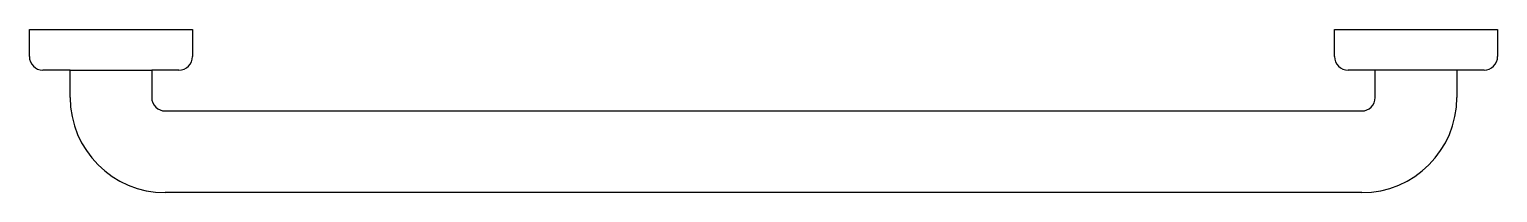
# Model space of a CAD drawing. Header units: millimetres. Extents: x -2997.944 to -2997.674, y 2922.129 to 2922.159.
import ezdxf

# ---------------------------------------------------------------- set-up
doc = ezdxf.new("R2010")
doc.units = ezdxf.units.MM
doc.header["$LTSCALE"] = 10
doc.layers.add('banheiro_acessórios', color=2, linetype='Continuous')

msp = doc.modelspace()

# ---------------------------------------------------------------- linework, layer by layer
at = {"layer": 'banheiro_acessórios'}
for p, q in [((-2997.94426, 2922.1536), (-2997.94426, 2922.1586)), ((-2997.94426, 2922.1586), (-2997.91426, 2922.1586)), ((-2997.91426, 2922.1586), (-2997.91426, 2922.1536)), ((-2997.70426, 2922.1536), (-2997.70426, 2922.1586)), ((-2997.70426, 2922.1586), (-2997.67426, 2922.1586)), ((-2997.67426, 2922.1586), (-2997.67426, 2922.1536)), ((-2997.93676, 2922.1511), (-2997.94176, 2922.1511)), ((-2997.93676, 2922.1511), (-2997.92176, 2922.1511)), ((-2997.93676, 2922.1461), (-2997.93676, 2922.1511)), ((-2997.91676, 2922.1511), (-2997.92176, 2922.1511)), ((-2997.92176, 2922.1511), (-2997.92176, 2922.1461)), ((-2997.69676, 2922.1511), (-2997.70176, 2922.1511)), ((-2997.68176, 2922.1511), (-2997.69676, 2922.1511)), ((-2997.69676, 2922.1461), (-2997.69676, 2922.1511)), ((-2997.67676, 2922.1511), (-2997.68176, 2922.1511)), ((-2997.68176, 2922.1511), (-2997.68176, 2922.1461)), ((-2997.91926, 2922.1436), (-2997.69926, 2922.1436)), ((-2997.69926, 2922.1286), (-2997.91926, 2922.1286))]:
    msp.add_line(p, q, dxfattribs=at)
for centre, radius, start, end in [((-2997.94176, 2922.1536), 0.0025, 180, 270), ((-2997.91676, 2922.1536), 0.0025, 270, 0), ((-2997.70176, 2922.1536), 0.0025, 180, 270), ((-2997.67676, 2922.1536), 0.0025, 270, 0), ((-2997.91926, 2922.1461), 0.0175, 180, 270), ((-2997.91926, 2922.1461), 0.0025, 180, 270), ((-2997.69926, 2922.1461), 0.0025, 270, 0), ((-2997.69926, 2922.1461), 0.0175, 270, 0)]:
    msp.add_arc(centre, radius, start, end, dxfattribs=at)

doc.saveas('drawing.dxf')
